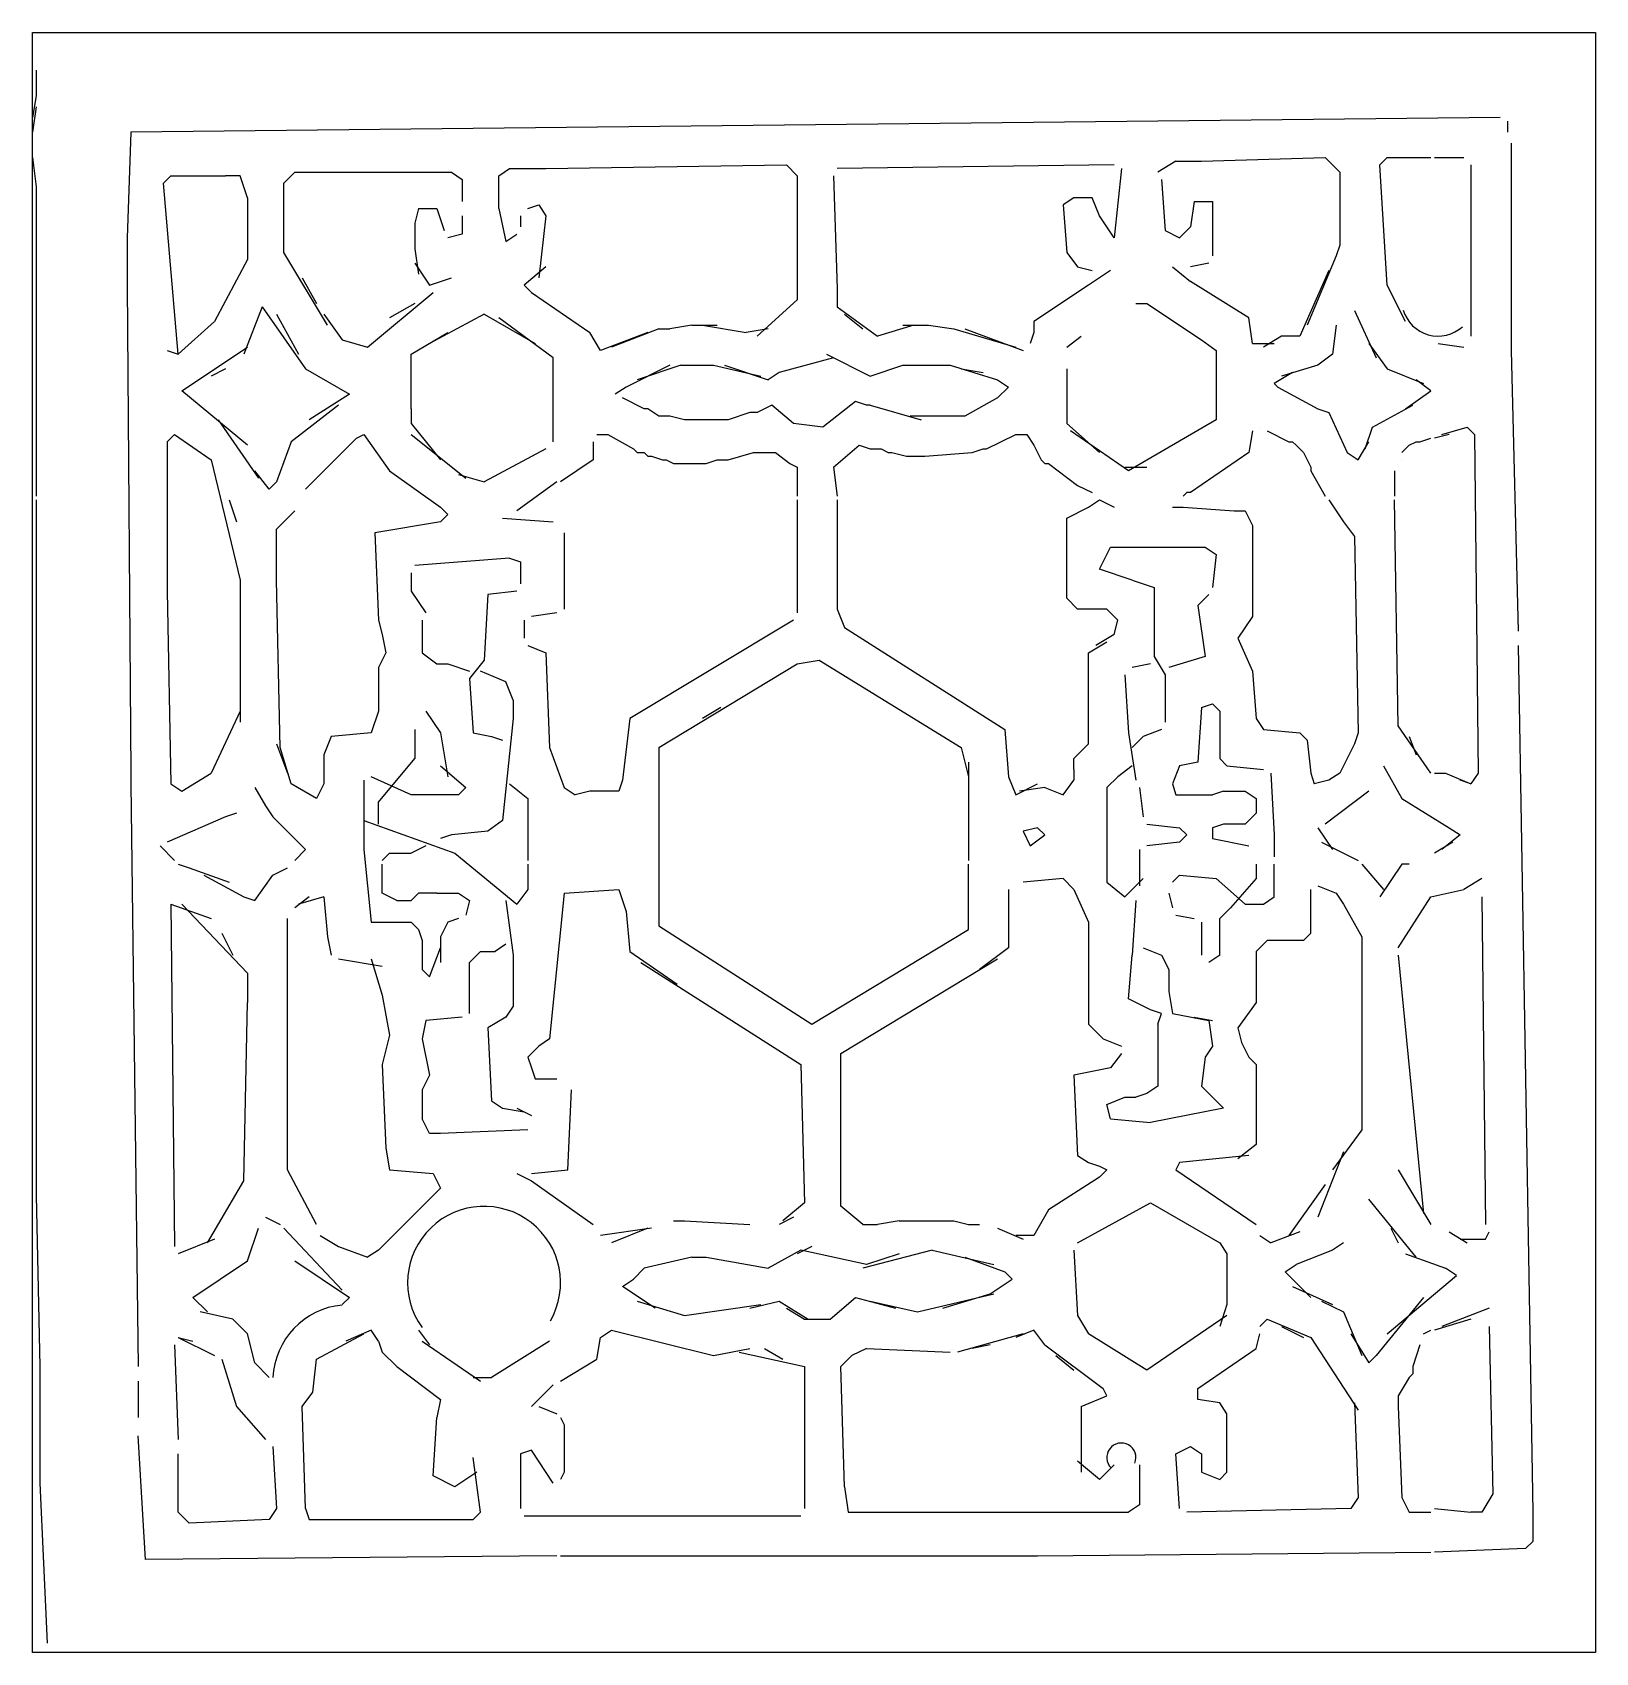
# Model space of a CAD drawing. Extents: x -42728 to 99010, y -18674 to 47645.
# Drawn here: x 68064 to 70593, y 38148 to 40769 of the extents above; entities that cross this region are included whole.
import ezdxf

# ---------------------------------------------------------------- set-up
doc = ezdxf.new("R2010")
doc.units = 0
doc.header["$LTSCALE"] = 100
doc.header["$MEASUREMENT"] = 0
doc.layers.get('0').update_dxf_attribs({"linetype": 'CONTINUOUS'})
doc.layers.add('家具', color=223, linetype='CONTINUOUS')
doc.styles.get("Standard").update_dxf_attribs({"font": 'ISOCP'})

# ---------------------------------------------------------------- blocks, each defined once
blk = doc.blocks.new('A$C6E686667')
at = {"layer": '家具', "color": 3}
for p, q in [((3197.3, 0), (3197.3, 2621.2)), ((3197.3, 2621.2), (5726.1, 2621.2)), ((5726.1, 2621.2), (5726.1, 0)), ((3203.4, 2560), (3203.4, 2518.7)), ((3203.4, 2518.7), (3197.5, 2483.4)), ((3203.4, 2501), (3197.5, 2459.8)), ((5571.6, 2483.4), (3356.6, 2459.8)), ((5583.4, 2477.5), (5583.4, 2459.8)), ((3356.6, 2459.8), (3350.7, 2289)), ((5589.3, 2442.1), (5589.3, 2106.4)), ((3197.5, 2418.6), (3203.4, 2371.4)), ((5047.3, 2412.7), (5017.8, 2395)), ((5047.3, 2412.7), (5088.5, 2412.7)), ((5088.5, 2412.7), (5288.8, 2418.6)), ((5288.8, 2418.6), (5312.4, 2395)), ((5377.2, 2406.8), (5389, 2418.6)), ((5389, 2418.6), (5436.1, 2418.6)), ((5436.1, 2418.6), (5459.7, 2418.6)), ((5465.6, 2418.6), (5512.7, 2418.6)), ((3409.6, 2377.3), (3421.4, 2389.1)), ((3421.4, 2389.1), (3509.7, 2389.1)), ((3533.3, 2389.1), (3509.7, 2389.1)), ((3545.1, 2353.8), (3533.3, 2389.1)), ((3604, 2377.3), (3621.7, 2395)), ((3621.7, 2395), (3680.6, 2395)), ((3680.6, 2395), (3875, 2395)), ((3875, 2395), (3892.7, 2383.2)), ((3951.6, 2389.1), (3969.2, 2400.9)), ((3951.6, 2336.1), (3951.6, 2389.1)), ((3969.2, 2400.9), (4028.1, 2400.9)), ((4028.1, 2400.9), (4417, 2406.8)), ((4417, 2406.8), (4434.6, 2389.1)), ((4434.6, 2389.1), (4434.6, 2188.8)), ((4493.5, 2389.1), (4499.4, 2206.5)), ((4947.1, 2406.8), (4499.4, 2400.9)), ((4958.9, 2400.9), (4947.1, 2289)), ((5312.4, 2395), (5312.4, 2359.7)), ((5389, 2212.4), (5377.2, 2406.8)), ((5524.5, 2406.8), (5524.5, 2129.9)), ((3203.4, 2371.4), (3203.4, 2342)), ((3433.2, 2100.5), (3409.6, 2377.3)), ((3604, 2265.4), (3604, 2377.3)), ((3892.7, 2383.2), (3892.7, 2347.9)), ((5023.7, 2383.2), (5029.6, 2300.8)), ((5312.4, 2359.7), (5312.4, 2342)), ((3203.4, 2342), (3203.4, 2300.8)), ((3545.1, 2353.8), (3545.1, 2312.5)), ((3822, 2336.1), (3816.1, 2312.5)), ((3822, 2336.1), (3851.4, 2336.1)), ((3851.4, 2336.1), (3863.2, 2300.8)), ((3951.6, 2336.1), (3963.3, 2283.1)), ((3998.7, 2336.1), (4016.4, 2342)), ((4016.4, 2342), (4028.1, 2324.3)), ((4882.3, 2353.8), (4864.7, 2342)), ((4864.7, 2342), (4870.6, 2265.4)), ((4911.8, 2353.8), (4882.3, 2353.8)), ((4923.6, 2324.3), (4911.8, 2353.8)), ((5076.7, 2347.9), (5070.9, 2306.6)), ((5076.7, 2347.9), (5106.2, 2347.9)), ((5106.2, 2347.9), (5106.2, 2259.5)), ((5312.4, 2342), (5312.4, 2277.2)), ((3545.1, 2312.5), (3545.1, 2253.6)), ((3816.1, 2312.5), (3816.1, 2294.9)), ((3892.7, 2324.3), (3892.7, 2294.9)), ((3986.9, 2324.3), (3986.9, 2306.6)), ((4028.1, 2324.3), (4016.4, 2224.2)), ((4947.1, 2289), (4923.6, 2324.3)), ((3203.4, 2300.8), (3203.4, 2265.4)), ((3350.7, 2289), (3350.7, 2212.4)), ((3816.1, 2294.9), (3816.1, 2271.3)), ((3892.7, 2294.9), (3869.1, 2289)), ((3963.3, 2283.1), (3981, 2294.9)), ((5029.6, 2300.8), (5053.2, 2289)), ((5053.2, 2289), (5070.9, 2306.6)), ((3203.4, 2265.4), (3203.4, 2247.7)), ((3674.7, 2147.6), (3604, 2265.4)), ((3816.1, 2271.3), (3822, 2230.1)), ((4870.6, 2265.4), (4888.2, 2241.8)), ((5306.5, 2259.5), (5259.4, 2147.6)), ((5312.4, 2277.2), (5306.5, 2259.5)), ((3203.4, 2247.7), (3203.4, 2035.7)), ((3545.1, 2253.6), (3492.1, 2153.5)), ((3816.1, 2247.7), (3839.6, 2212.4)), ((4028.1, 2241.8), (3992.8, 2212.4)), ((4888.2, 2241.8), (4911.8, 2236)), ((4941.3, 2236), (4905.9, 2212.4)), ((5041.4, 2241.8), (5070.9, 2218.3)), ((5100.3, 2247.7), (5070.9, 2241.8)), ((5294.7, 2236), (5247.6, 2129.9)), ((3350.7, 2212.4), (3356.6, 1423)), ((3633.5, 2224.2), (3657, 2182.9)), ((3839.6, 2212.4), (3875, 2224.2)), ((3992.8, 2212.4), (4004.6, 2200.6)), ((4499.4, 2206.5), (4499.4, 2177)), ((4905.9, 2212.4), (4817.5, 2153.5)), ((5165.1, 2159.4), (5070.9, 2218.3)), ((5418.4, 2153.5), (5389, 2212.4)), ((3568.7, 2177), (3539.2, 2100.5)), ((3568.7, 2177), (3639.3, 2076.9)), ((3739.5, 2112.2), (3845.5, 2200.6)), ((3816.1, 2182.9), (3774.8, 2159.4)), ((4004.6, 2200.6), (4098.8, 2135.8)), ((4434.6, 2188.8), (4369.8, 2129.9)), ((4499.4, 2177), (4564.2, 2129.9)), ((4982.5, 2182.9), (5000.2, 2182.9)), ((5000.2, 2182.9), (5088.5, 2124)), ((3492.1, 2153.5), (3433.2, 2100.5)), ((3592.2, 2165.3), (3627.6, 2100.5)), ((3668.8, 2165.3), (3698.3, 2124)), ((3928, 2165.3), (3839.6, 2118.1)), ((3928, 2165.3), (4010.5, 2118.1)), ((4039.9, 2094.6), (3951.6, 2159.4)), ((4511.2, 2165.3), (4540.7, 2141.7)), ((4817.5, 2153.5), (4817.5, 2135.8)), ((5171, 2118.1), (5165.1, 2159.4)), ((5335.9, 2171.2), (5371.3, 2094.6)), ((3698.3, 2124), (3739.5, 2112.2)), ((3810.2, 2100.5), (3869.1, 2135.8)), ((4116.5, 2106.4), (4098.8, 2135.8)), ((4193.1, 2135.8), (4116.5, 2106.4)), ((4210.8, 2141.7), (4134.2, 2112.2)), ((4210.8, 2141.7), (4228.4, 2141.7)), ((4263.8, 2147.6), (4228.4, 2141.7)), ((4263.8, 2147.6), (4305, 2147.6)), ((4281.5, 2147.6), (4352.2, 2135.8)), ((4387.5, 2141.7), (4352.2, 2135.8)), ((4623.1, 2147.6), (4564.2, 2129.9)), ((4605.5, 2147.6), (4646.7, 2147.6)), ((4646.7, 2147.6), (4687.9, 2141.7)), ((4687.9, 2141.7), (4788.1, 2112.2)), ((4705.6, 2141.7), (4799.9, 2106.4)), ((4817.5, 2135.8), (4811.6, 2118.1)), ((4870.6, 2112.2), (4894.1, 2129.9)), ((5088.5, 2124), (5112.1, 2106.4)), ((5218.1, 2129.9), (5188.7, 2112.2)), ((5247.6, 2129.9), (5218.1, 2129.9)), ((5306.5, 2147.6), (5300.6, 2100.5)), ((3415.5, 2106.4), (3433.2, 2100.5)), ((3439, 2041.6), (3545.1, 2112.2)), ((3810.2, 2012.1), (3810.2, 2100.5)), ((4481.8, 2100.5), (4552.4, 2065.1)), ((5112.1, 2106.4), (5112.1, 1994.4)), ((5171, 2118.1), (5206.3, 2118.1)), ((5300.6, 2100.5), (5277, 2082.8)), ((5359.5, 2118.1), (5389, 2076.9)), ((5471.4, 2118.1), (5512.7, 2112.2)), ((5589.3, 2106.4), (5601, 1652.7)), ((3509.7, 2076.9), (3486.2, 2065.1)), ((3639.3, 2076.9), (3710, 2035.7)), ((4039.9, 1959.1), (4039.9, 2094.6)), ((4228.4, 2082.8), (4157.7, 2047.4)), ((4246.1, 2082.8), (4175.4, 2059.2)), ((4246.1, 2082.8), (4299.1, 2082.8)), ((4299.1, 2082.8), (4375.7, 2065.1)), ((4316.8, 2082.8), (4387.5, 2059.2)), ((4405.2, 2071), (4387.5, 2059.2)), ((4493.5, 2094.6), (4405.2, 2071)), ((4552.4, 2065.1), (4605.5, 2082.8)), ((4605.5, 2082.8), (4664.4, 2082.8)), ((4664.4, 2082.8), (4682, 2082.8)), ((4682, 2082.8), (4758.6, 2059.2)), ((4699.7, 2076.9), (4735.1, 2071)), ((4870.6, 2076.9), (4870.6, 2029.8)), ((5235.8, 2071), (5206.3, 2053.3)), ((5277, 2082.8), (5218.1, 2065.1)), ((5389, 2076.9), (5447.9, 2053.3)), ((4157.7, 2047.4), (4140.1, 2035.7)), ((4758.6, 2059.2), (4776.3, 2047.4)), ((4776.3, 2047.4), (4758.6, 2029.8)), ((5206.3, 2053.3), (5212.2, 2047.4)), ((5212.2, 2047.4), (5277, 2012.1)), ((5459.7, 2041.6), (5436.1, 2059.2)), ((3203.4, 2035.7), (3203.4, 2018)), ((3545.1, 1953.2), (3439, 2041.6)), ((3710, 2035.7), (3645.2, 1994.4)), ((4187.2, 2012.1), (4151.9, 2029.8)), ((4528.9, 2023.9), (4475.9, 1982.6)), ((4546.6, 2018), (4528.9, 2023.9)), ((4758.6, 2029.8), (4705.6, 2000.3)), ((4870.6, 2029.8), (4870.6, 2012.1)), ((5418.4, 2012.1), (5459.7, 2041.6)), ((3203.4, 2018), (3203.4, 1970.9)), ((3498, 1994.4), (3562.8, 1900.2)), ((3692.4, 2018), (3615.8, 1959.1)), ((3810.2, 2012.1), (3810.2, 1988.5)), ((4193.1, 2012.1), (4187.2, 2012.1)), ((4210.8, 2000.3), (4193.1, 2012.1)), ((4216.7, 2000.3), (4210.8, 2000.3)), ((4228.4, 2000.3), (4216.7, 2000.3)), ((4252, 1994.4), (4228.4, 2000.3)), ((4269.7, 1994.4), (4252, 1994.4)), ((4316.8, 1994.4), (4269.7, 1994.4)), ((4322.7, 1994.4), (4316.8, 1994.4)), ((4358, 2006.2), (4322.7, 1994.4)), ((4369.8, 2006.2), (4358, 2006.2)), ((4393.4, 2018), (4369.8, 2006.2)), ((4428.7, 1988.5), (4393.4, 2018)), ((4552.4, 2018), (4546.6, 2018)), ((4552.4, 2018), (4634.9, 1994.4)), ((4705.6, 2000.3), (4617.2, 2000.3)), ((4870.6, 2012.1), (4870.6, 1988.5)), ((5112.1, 1994.4), (4970.7, 1911.9)), ((5277, 2012.1), (5294.7, 2006.2)), ((5294.7, 2006.2), (5324.2, 1941.4)), ((5365.4, 1982.6), (5430.2, 2018)), ((5371.3, 1994.4), (5371.3, 1994.4)), ((3203.4, 1970.9), (3203.4, 1941.4)), ((3415.5, 1959.1), (3427.3, 1970.9)), ((3427.3, 1970.9), (3486.2, 1929.6)), ((3721.8, 1965), (3733.6, 1970.9)), ((3733.6, 1970.9), (3774.8, 1911.9)), ((3810.2, 1988.5), (3857.3, 1929.6)), ((3810.2, 1970.9), (3898.5, 1900.2)), ((4110.6, 1970.9), (4110.6, 1970.9)), ((4110.6, 1970.9), (4128.3, 1970.9)), ((4128.3, 1970.9), (4169.5, 1947.3)), ((4475.9, 1982.6), (4428.7, 1988.5)), ((4741, 1947.3), (4788.1, 1970.9)), ((4788.1, 1970.9), (4805.8, 1970.9)), ((4805.8, 1970.9), (4817.5, 1953.2)), ((4870.6, 1988.5), (4923.6, 1941.4)), ((4970.7, 1911.9), (4876.5, 1976.8)), ((5100.3, 1976.8), (5100.3, 1976.8)), ((5171, 1976.8), (5165.1, 1941.4)), ((5171, 1976.8), (5171, 1976.8)), ((5182.8, 1982.6), (5182.8, 1982.6)), ((5194.6, 1976.8), (5229.9, 1959.1)), ((5353.6, 1947.3), (5365.4, 1982.6)), ((5489.1, 1970.9), (5465.6, 1965)), ((5477.3, 1970.9), (5518.6, 1982.6)), ((5518.6, 1982.6), (5530.4, 1970.9)), ((5530.4, 1970.9), (5536.2, 1423)), ((3203.4, 1941.4), (3203.4, 1917.8)), ((3415.5, 1959.1), (3415.5, 1741.1)), ((3615.8, 1959.1), (3592.2, 1894.3)), ((3721.8, 1965), (3639.3, 1882.5)), ((4028.1, 1947.3), (3928, 1894.3)), ((4104.7, 1959.1), (4104.7, 1929.6)), ((4169.5, 1947.3), (4175.4, 1941.4)), ((4175.4, 1941.4), (4187.2, 1941.4)), ((4187.2, 1941.4), (4193.1, 1935.5)), ((4322.7, 1929.6), (4363.9, 1941.4)), ((4363.9, 1941.4), (4399.3, 1941.4)), ((4399.3, 1941.4), (4422.8, 1923.7)), ((4493.5, 1917.8), (4534.8, 1953.2)), ((4534.8, 1953.2), (4552.4, 1947.3)), ((4552.4, 1947.3), (4570.1, 1947.3)), ((4570.1, 1947.3), (4581.9, 1941.4)), ((4581.9, 1941.4), (4587.8, 1941.4)), ((4587.8, 1941.4), (4611.4, 1935.5)), ((4640.8, 1935.5), (4717.4, 1941.4)), ((4717.4, 1941.4), (4735.1, 1947.3)), ((4735.1, 1947.3), (4741, 1947.3)), ((4817.5, 1953.2), (4823.4, 1941.4)), ((4823.4, 1941.4), (4829.3, 1929.6)), ((5165.1, 1941.4), (5070.9, 1876.6)), ((5229.9, 1959.1), (5235.8, 1959.1)), ((5235.8, 1959.1), (5241.7, 1953.2)), ((5241.7, 1953.2), (5253.5, 1941.4)), ((5253.5, 1941.4), (5265.3, 1917.8)), ((5324.2, 1941.4), (5341.8, 1929.6)), ((5341.8, 1929.6), (5359.5, 1959.1)), ((5412.5, 1941.4), (5418.4, 1947.3)), ((5418.4, 1947.3), (5424.3, 1953.2)), ((5424.3, 1953.2), (5436.1, 1959.1)), ((5436.1, 1959.1), (5442, 1959.1)), ((5442, 1959.1), (5459.7, 1965)), ((3203.4, 1917.8), (3203.4, 1900.2)), ((3486.2, 1929.6), (3533.3, 1735.2)), ((4104.7, 1929.6), (4051.7, 1894.3)), ((4193.1, 1935.5), (4199, 1935.5)), ((4199, 1935.5), (4216.7, 1929.6)), ((4216.7, 1929.6), (4222.6, 1929.6)), ((4222.6, 1929.6), (4234.3, 1923.7)), ((4234.3, 1923.7), (4252, 1923.7)), ((4252, 1923.7), (4263.8, 1923.7)), ((4263.8, 1923.7), (4287.4, 1923.7)), ((4287.4, 1923.7), (4305, 1929.6)), ((4305, 1929.6), (4322.7, 1929.6)), ((4422.8, 1923.7), (4434.6, 1917.8)), ((4434.6, 1917.8), (4434.6, 1870.7)), ((4493.5, 1917.8), (4499.4, 1870.7)), ((4611.4, 1935.5), (4640.8, 1935.5)), ((4829.3, 1929.6), (4835.2, 1923.7)), ((4835.2, 1923.7), (4841.1, 1923.7)), ((4841.1, 1923.7), (4888.2, 1888.4)), ((4964.8, 1917.8), (5000.2, 1917.8)), ((5265.3, 1917.8), (5265.3, 1911.9)), ((5412.5, 1929.6), (5412.5, 1929.6)), ((3203.4, 1900.2), (3203.4, 1870.7)), ((3580.4, 1882.5), (3556.9, 1911.9)), ((3592.2, 1894.3), (3580.4, 1882.5)), ((3774.8, 1911.9), (3857.3, 1853)), ((3886.8, 1906.1), (3928, 1894.3)), ((4045.8, 1894.3), (3981, 1847.1)), ((4888.2, 1888.4), (4911.8, 1876.6)), ((5265.3, 1911.9), (5288.8, 1870.7)), ((5400.7, 1911.9), (5400.7, 1870.7)), ((5400.7, 1911.9), (5400.7, 1911.9)), ((3203.4, 1864.8), (3203.4, 1817.7)), ((3515.6, 1864.8), (3527.4, 1829.5)), ((4434.6, 1864.8), (4434.6, 1682.2)), ((4499.4, 1864.8), (4499.4, 1688.1)), ((4905.9, 1853), (4923.6, 1864.8)), ((4923.6, 1864.8), (4947.1, 1853)), ((5065, 1876.6), (5059.1, 1870.7)), ((5070.9, 1876.6), (5065, 1876.6)), ((5294.7, 1864.8), (5318.3, 1829.5)), ((5406.6, 1499.6), (5400.7, 1864.8)), ((3592.2, 1817.7), (3621.7, 1847.1)), ((3857.3, 1853), (3869.1, 1841.3)), ((3869.1, 1841.3), (3857.3, 1829.5)), ((3957.5, 1835.4), (4039.9, 1829.5)), ((4870.6, 1835.4), (4905.9, 1853)), ((4870.6, 1705.8), (4870.6, 1835.4)), ((5041.4, 1853), (5059.1, 1853)), ((5059.1, 1853), (5141.5, 1847.1)), ((5141.5, 1847.1), (5159.2, 1847.1)), ((5159.2, 1847.1), (5171, 1823.6)), ((3203.4, 1817.7), (3203.4, 1752.9)), ((3592.2, 1735.2), (3592.2, 1817.7)), ((3857.3, 1829.5), (3751.3, 1811.8)), ((3751.3, 1811.8), (3757.2, 1670.4)), ((4057.6, 1811.8), (4057.6, 1688.1)), ((5171, 1823.6), (5171, 1676.3)), ((5318.3, 1829.5), (5335.9, 1805.9)), ((4923.6, 1752.9), (4941.3, 1788.2)), ((4941.3, 1788.2), (5094.4, 1788.2)), ((5094.4, 1788.2), (5112.1, 1776.5)), ((5335.9, 1805.9), (5341.8, 1487.8)), ((3969.2, 1770.6), (3816.1, 1758.8)), ((3969.2, 1770.6), (3986.9, 1764.7)), ((3986.9, 1764.7), (3986.9, 1729.3)), ((5112.1, 1776.5), (5106.2, 1723.4)), ((3203.4, 1752.9), (3203.4, 1735.2)), ((3203.4, 1735.2), (3203.4, 1688.1)), ((3415.5, 1741.1), (3415.5, 1717.5)), ((3533.3, 1735.2), (3533.3, 1711.7)), ((3598.1, 1464.2), (3592.2, 1735.2)), ((3810.2, 1747), (3810.2, 1717.5)), ((4976.6, 1735.2), (4923.6, 1752.9)), ((4976.6, 1735.2), (5011.9, 1723.4)), ((3415.5, 1717.5), (3421.4, 1405.3)), ((3533.3, 1711.7), (3533.3, 1534.9)), ((3810.2, 1717.5), (3833.7, 1682.2)), ((3933.9, 1711.7), (3928, 1605.6)), ((3981, 1717.5), (3933.9, 1711.7)), ((4888.2, 1688.1), (4870.6, 1705.8)), ((5011.9, 1723.4), (5011.9, 1611.5)), ((5100.3, 1711.7), (5082.6, 1694)), ((3203.4, 1688.1), (3203.4, 1664.5)), ((4045.8, 1682.2), (4004.6, 1676.3)), ((4499.4, 1688.1), (4511.2, 1658.6)), ((4935.4, 1688.1), (4888.2, 1688.1)), ((4953, 1670.4), (4935.4, 1688.1)), ((5082.6, 1694), (5094.4, 1611.5)), ((3203.4, 1664.5), (3203.4, 1641)), ((3757.2, 1670.4), (3763.1, 1646.9)), ((3827.9, 1670.4), (3827.9, 1617.4)), ((3992.8, 1670.4), (3992.8, 1641)), ((4428.7, 1670.4), (4163.6, 1511.4)), ((4511.2, 1658.6), (4770.4, 1493.7)), ((4947.1, 1646.9), (4953, 1670.4)), ((5171, 1676.3), (5147.4, 1641)), ((3203.4, 1641), (3203.4, 1587.9)), ((3763.1, 1646.9), (3768.9, 1617.4)), ((3998.7, 1629.2), (4028.1, 1617.4)), ((4905.9, 1617.4), (4935.4, 1635.1)), ((4947.1, 1646.9), (4917.7, 1629.2)), ((5147.4, 1641), (5171, 1587.9)), ((5601, 1629.2), (5624.6, 227.1)), ((3768.9, 1617.4), (3757.2, 1593.8)), ((3827.9, 1617.4), (3851.4, 1599.7)), ((3851.4, 1599.7), (3869.1, 1599.7)), ((3869.1, 1599.7), (3904.4, 1587.9)), ((3928, 1605.6), (3904.4, 1576.2)), ((4028.1, 1617.4), (4034, 1464.2)), ((4210.8, 1464.2), (4434.6, 1599.7)), ((4434.6, 1599.7), (4470, 1605.6)), ((4470, 1605.6), (4699.7, 1464.2)), ((4905.9, 1470.1), (4905.9, 1617.4)), ((5006.1, 1599.7), (4976.6, 1593.8)), ((5011.9, 1611.5), (5029.6, 1582.1)), ((5094.4, 1611.5), (5035.5, 1593.8)), ((3203.4, 1587.9), (3203.4, 1487.8)), ((3757.2, 1593.8), (3757.2, 1540.8)), ((3904.4, 1576.2), (3910.3, 1487.8)), ((3963.3, 1570.3), (3922.1, 1587.9)), ((4964.8, 1582.1), (4970.7, 1487.8)), ((5029.6, 1582.1), (5029.6, 1505.5)), ((5171, 1587.9), (5176.9, 1511.4)), ((3975.1, 1540.8), (3963.3, 1570.3)), ((3533.3, 1523.1), (3486.2, 1423)), ((3533.3, 1534.9), (3533.3, 1505.5)), ((3757.2, 1523.1), (3745.4, 1487.8)), ((3757.2, 1540.8), (3757.2, 1523.1)), ((3833.7, 1523.1), (3857.3, 1487.8)), ((3975.1, 1540.8), (3975.1, 1511.4)), ((4310.9, 1529), (4281.5, 1511.4)), ((5088.5, 1529), (5082.6, 1440.7)), ((5088.5, 1529), (5106.2, 1534.9)), ((5106.2, 1534.9), (5118, 1523.1)), ((5118, 1523.1), (5118, 1446.6)), ((3975.1, 1511.4), (3957.5, 1346.4)), ((4163.6, 1511.4), (4151.9, 1411.2)), ((5176.9, 1511.4), (5188.7, 1493.7)), ((5459.7, 1423), (5406.6, 1499.6)), ((3203.4, 1487.8), (3203.4, 1470.1)), ((3203.4, 1470.1), (3203.4, 1375.9)), ((3592.2, 1470.1), (3609.9, 1423)), ((3680.6, 1481.9), (3668.8, 1452.5)), ((3745.4, 1487.8), (3680.6, 1481.9)), ((3816.1, 1493.7), (3816.1, 1446.6)), ((3857.3, 1487.8), (3869.1, 1417.1)), ((3910.3, 1487.8), (3939.8, 1481.9)), ((3939.8, 1481.9), (3957.5, 1476)), ((4770.4, 1493.7), (4776.3, 1417.1)), ((4882.3, 1446.6), (4905.9, 1470.1)), ((4970.7, 1487.8), (4982.5, 1411.2)), ((4994.3, 1481.9), (4976.6, 1464.2)), ((5023.7, 1493.7), (4994.3, 1481.9)), ((5188.7, 1493.7), (5247.6, 1487.8)), ((5247.6, 1487.8), (5259.4, 1476)), ((5259.4, 1476), (5265.3, 1423)), ((5335.9, 1470.1), (5312.4, 1423)), ((5341.8, 1487.8), (5335.9, 1470.1)), ((5424.3, 1481.9), (5436.1, 1452.5)), ((3615.8, 1405.3), (3598.1, 1464.2)), ((3668.8, 1452.5), (3668.8, 1405.3)), ((3757.2, 1375.9), (3816.1, 1446.6)), ((4034, 1464.2), (4057.6, 1399.4)), ((4210.8, 1464.2), (4210.8, 1434.8)), ((4699.7, 1464.2), (4711.5, 1417.1)), ((4882.3, 1428.9), (4882.3, 1446.6)), ((5118, 1446.6), (5129.8, 1434.8)), ((3356.6, 1423), (3356.6, 1405.3)), ((3439, 1393.5), (3486.2, 1423)), ((3810.2, 1387.7), (3745.4, 1417.1)), ((3857.3, 1434.8), (3898.5, 1399.4)), ((4210.8, 1434.8), (4210.8, 1175.6)), ((4711.5, 1440.7), (4711.5, 1281.6)), ((4776.3, 1417.1), (4788.1, 1387.7)), ((4882.3, 1428.9), (4882.3, 1411.2)), ((4953, 1417.1), (4935.4, 1399.4)), ((4976.6, 1434.8), (4953, 1417.1)), ((5053.2, 1434.8), (5041.4, 1405.3)), ((5082.6, 1440.7), (5053.2, 1434.8)), ((5129.8, 1434.8), (5188.7, 1428.9)), ((5200.5, 1423), (5206.3, 1322.8)), ((5265.3, 1423), (5271.1, 1405.3)), ((5312.4, 1423), (5294.7, 1411.2)), ((5383.1, 1434.8), (5412.5, 1381.8)), ((5465.6, 1423), (5483.2, 1423)), ((5483.2, 1423), (5524.5, 1405.3)), ((5536.2, 1423), (5524.5, 1405.3)), ((3356.6, 1405.3), (3368.4, 462.8)), ((3421.4, 1405.3), (3439, 1393.5)), ((3556.9, 1399.4), (3574.5, 1370)), ((3657, 1381.8), (3615.8, 1405.3)), ((3668.8, 1405.3), (3657, 1381.8)), ((3733.6, 1411.2), (3733.6, 1328.7)), ((3898.5, 1399.4), (3886.8, 1387.7)), ((3969.2, 1405.3), (3998.7, 1381.8)), ((4057.6, 1399.4), (4075.3, 1387.7)), ((4098.8, 1393.5), (4075.3, 1387.7)), ((4146, 1393.5), (4098.8, 1393.5)), ((4151.9, 1411.2), (4146, 1393.5)), ((4788.1, 1387.7), (4823.4, 1405.3)), ((4835.2, 1399.4), (4794, 1393.5)), ((4835.2, 1399.4), (4864.7, 1387.7)), ((4864.7, 1387.7), (4882.3, 1411.2)), ((4935.4, 1399.4), (4935.4, 1246.3)), ((4988.4, 1399.4), (4994.3, 1352.3)), ((5041.4, 1405.3), (5047.3, 1387.7)), ((5123.9, 1393.5), (5106.2, 1387.7)), ((5123.9, 1393.5), (5159.2, 1393.5)), ((5159.2, 1393.5), (5176.9, 1381.8)), ((5294.7, 1411.2), (5271.1, 1405.3)), ((5359.5, 1393.5), (5288.8, 1340.5)), ((5524.5, 1405.3), (5506.8, 1411.2)), ((3203.4, 1375.9), (3203.4, 1358.2)), ((3574.5, 1370), (3586.3, 1352.3)), ((3757.2, 1340.5), (3757.2, 1375.9)), ((3886.8, 1387.7), (3810.2, 1387.7)), ((3998.7, 1381.8), (3998.7, 1364.1)), ((3998.7, 1364.1), (3998.7, 1346.4)), ((5047.3, 1387.7), (5106.2, 1387.7)), ((5176.9, 1381.8), (5176.9, 1358.2)), ((5412.5, 1381.8), (5489.1, 1334.6)), ((3203.4, 1358.2), (3203.4, 739.6)), ((3509.7, 1352.3), (3415.5, 1311.1)), ((3527.4, 1358.2), (3509.7, 1352.3)), ((3639.3, 1299.3), (3586.3, 1352.3)), ((3733.6, 1346.4), (3880.9, 1293.4)), ((3957.5, 1346.4), (3933.9, 1328.7)), ((3998.7, 1346.4), (3998.7, 1328.7)), ((5000.2, 1340.5), (5053.2, 1334.6)), ((5123.9, 1340.5), (5106.2, 1334.6)), ((5159.2, 1340.5), (5123.9, 1340.5)), ((5176.9, 1358.2), (5159.2, 1340.5)), ((3733.6, 1328.7), (3733.6, 1299.3)), ((3875, 1322.8), (3857.3, 1317)), ((3933.9, 1328.7), (3875, 1322.8)), ((3998.7, 1328.7), (3998.7, 1311.1)), ((3998.7, 1311.1), (3998.7, 1281.6)), ((4823.4, 1334.6), (4799.9, 1328.7)), ((4799.9, 1328.7), (4811.6, 1305.2)), ((4811.6, 1305.2), (4835.2, 1322.8)), ((4835.2, 1322.8), (4823.4, 1334.6)), ((5053.2, 1311.1), (5000.2, 1305.2)), ((5053.2, 1334.6), (5065, 1322.8)), ((5065, 1322.8), (5053.2, 1311.1)), ((5106.2, 1334.6), (5106.2, 1317)), ((5106.2, 1317), (5165.1, 1305.2)), ((5206.3, 1322.8), (5206.3, 1305.2)), ((5277, 1334.6), (5300.6, 1299.3)), ((5282.9, 1311.1), (5341.8, 1281.6)), ((5495, 1311.1), (5465.6, 1293.4)), ((5506.8, 1322.8), (5477.3, 1299.3)), ((5489.1, 1334.6), (5506.8, 1322.8)), ((3403.7, 1305.2), (3427.3, 1281.6)), ((3621.7, 1281.6), (3639.3, 1299.3)), ((3733.6, 1299.3), (3745.4, 1181.5)), ((3763.1, 1281.6), (3774.8, 1293.4)), ((3774.8, 1293.4), (3810.2, 1293.4)), ((3833.7, 1305.2), (3810.2, 1293.4)), ((3880.9, 1293.4), (3981, 1210.9)), ((4988.4, 1299.3), (4988.4, 1240.4)), ((5206.3, 1305.2), (5206.3, 1287.5)), ((3433.2, 1275.7), (3450.8, 1269.8)), ((3450.8, 1269.8), (3515.6, 1246.3)), ((3586.3, 1258), (3609.9, 1269.8)), ((3763.1, 1228.6), (3763.1, 1275.7)), ((3998.7, 1275.7), (3998.7, 1234.5)), ((4711.5, 1169.7), (4711.5, 1275.7)), ((5176.9, 1275.7), (5176.9, 1252.2)), ((5206.3, 1222.7), (5206.3, 1275.7)), ((5347.7, 1275.7), (5383.1, 1234.5)), ((5412.5, 1275.7), (5377.2, 1222.7)), ((5424.3, 1275.7), (5412.5, 1275.7)), ((3474.4, 1258), (3539.2, 1222.7)), ((3556.9, 1216.8), (3586.3, 1258)), ((3998.7, 1234.5), (3981, 1210.9)), ((4057.6, 1228.6), (4146, 1234.5)), ((4146, 1234.5), (4157.7, 1199.1)), ((4776.3, 1234.5), (4776.3, 1140.2)), ((4864.7, 1252.2), (4799.9, 1246.3)), ((4864.7, 1252.2), (4882.3, 1234.5)), ((4882.3, 1234.5), (4905.9, 1181.5)), ((4935.4, 1246.3), (4964.8, 1222.7)), ((4994.3, 1252.2), (4964.8, 1222.7)), ((5041.4, 1246.3), (5053.2, 1258)), ((5053.2, 1258), (5112.1, 1252.2)), ((5112.1, 1252.2), (5159.2, 1210.9)), ((5176.9, 1252.2), (5135.7, 1205)), ((5265.3, 1163.8), (5265.3, 1234.5)), ((5277, 1240.4), (5306.5, 1228.6)), ((5459.7, 1222.7), (5512.7, 1234.5)), ((5542.1, 1252.2), (5512.7, 1234.5)), ((3421.4, 1210.9), (3427.3, 657.2)), ((3421.4, 1210.9), (3486.2, 1187.4)), ((3439, 1210.9), (3545.1, 1099)), ((3539.2, 1222.7), (3556.9, 1216.8)), ((3645.2, 1222.7), (3621.7, 1205)), ((3668.8, 1222.7), (3627.6, 1210.9)), ((3668.8, 1222.7), (3674.7, 1157.9)), ((3786.6, 1216.8), (3763.1, 1228.6)), ((3786.6, 1216.8), (3810.2, 1216.8)), ((3822, 1228.6), (3810.2, 1216.8)), ((3851.4, 1228.6), (3822, 1228.6)), ((3851.4, 1228.6), (3886.8, 1228.6)), ((3886.8, 1228.6), (3904.4, 1216.8)), ((3904.4, 1216.8), (3898.5, 1193.2)), ((3963.3, 1216.8), (3975.1, 1128.4)), ((4057.6, 1228.6), (4034, 993)), ((4982.5, 1216.8), (4976.6, 1128.4)), ((5035.5, 1228.6), (5041.4, 1205)), ((5159.2, 1210.9), (5188.7, 1210.9)), ((5188.7, 1210.9), (5206.3, 1222.7)), ((5306.5, 1228.6), (5318.3, 1210.9)), ((5318.3, 1210.9), (5347.7, 1157.9)), ((5406.6, 1140.2), (5459.7, 1222.7)), ((5542.1, 1222.7), (5548, 692.5)), ((3609.9, 780.9), (3609.9, 1187.4)), ((3745.4, 1181.5), (3810.2, 1181.5)), ((3810.2, 1181.5), (3822, 1169.7)), ((3869.1, 1181.5), (3857.3, 1157.9)), ((3886.8, 1187.4), (3869.1, 1181.5)), ((4157.7, 1199.1), (4163.6, 1134.3)), ((4905.9, 1181.5), (4905.9, 1016.5)), ((5047.3, 1193.2), (5076.7, 1187.4)), ((5088.5, 1181.5), (5088.5, 1146.1)), ((5118, 1187.4), (5135.7, 1205)), ((5118, 1128.4), (5118, 1187.4)), ((3503.8, 1163.8), (3521.5, 1128.4)), ((3674.7, 1157.9), (3680.6, 1128.4)), ((3822, 1169.7), (3827.9, 1152)), ((3857.3, 1157.9), (3857.3, 1116.7)), ((4210.8, 1175.6), (4458.2, 1016.5)), ((4458.2, 1016.5), (4711.5, 1169.7)), ((5253.5, 1152), (5265.3, 1163.8)), ((5347.7, 1157.9), (5347.7, 845.7)), ((3827.9, 1152), (3827.9, 1104.9)), ((3839.6, 1093.1), (3857.3, 1140.2)), ((3904.4, 1116.7), (3922.1, 1134.3)), ((3922.1, 1134.3), (3945.7, 1134.3)), ((3963.3, 1146.1), (3945.7, 1134.3)), ((3975.1, 1128.4), (3975.1, 1046)), ((4163.6, 1134.3), (4240.2, 1081.3)), ((4776.3, 1140.2), (4729.2, 1104.9)), ((4970.7, 1057.8), (4976.6, 1128.4)), ((4994.3, 1140.2), (5023.7, 1128.4)), ((5023.7, 1128.4), (5035.5, 1104.9)), ((5088.5, 1146.1), (5088.5, 1128.4)), ((5118, 1128.4), (5100.3, 1116.7)), ((5194.6, 1152), (5176.9, 1134.3)), ((5176.9, 1134.3), (5176.9, 1051.9)), ((5253.5, 1152), (5194.6, 1152)), ((5406.6, 1128.4), (5447.9, 710.2)), ((3692.4, 1122.6), (3763.1, 1110.8)), ((3745.4, 1122.6), (3763.1, 1063.6)), ((3827.9, 1104.9), (3839.6, 1093.1)), ((3904.4, 1034.2), (3904.4, 1116.7)), ((4181.3, 1116.7), (4440.5, 951.7)), ((4505.3, 969.4), (4758.6, 1122.6)), ((5035.5, 1104.9), (5035.5, 1069.5)), ((3545.1, 1099), (3545.1, 1075.4)), ((3545.1, 1075.4), (3545.1, 1051.9)), ((3539.2, 763.2), (3545.1, 1051.9)), ((3763.1, 1063.6), (3774.8, 998.8)), ((5006.1, 1040.1), (4970.7, 1057.8)), ((5035.5, 1069.5), (5041.4, 1034.2)), ((5176.9, 1051.9), (5147.4, 1010.6)), ((3833.7, 1022.4), (3827.9, 993)), ((3892.7, 1028.3), (3833.7, 1022.4)), ((3963.3, 1028.3), (3933.9, 1010.6)), ((3975.1, 1046), (3963.3, 1028.3)), ((5023.7, 1034.2), (5006.1, 1040.1)), ((5017.8, 1016.5), (5023.7, 1034.2)), ((5041.4, 1034.2), (5100.3, 1022.4)), ((5076.7, 1028.3), (5106.2, 1022.4)), ((5100.3, 1022.4), (5106.2, 981.2)), ((3774.8, 998.8), (3763.1, 951.7)), ((3933.9, 1010.6), (3939.8, 892.8)), ((4905.9, 1016.5), (4929.5, 993)), ((5017.8, 1016.5), (5017.8, 916.4)), ((5147.4, 1010.6), (5153.3, 987.1)), ((3827.9, 993), (3839.6, 934)), ((4016.4, 981.2), (3998.7, 963.5)), ((4034, 993), (4016.4, 981.2)), ((4929.5, 993), (4958.9, 981.2)), ((5106.2, 981.2), (5094.4, 963.5)), ((5153.3, 987.1), (5165.1, 963.5)), ((3763.1, 951.7), (3768.9, 816.2)), ((3998.7, 963.5), (4004.6, 945.8)), ((4004.6, 945.8), (4010.5, 928.2)), ((4440.5, 951.7), (4446.4, 727.9)), ((4505.3, 722), (4505.3, 969.4)), ((4941.3, 945.8), (4882.3, 934)), ((4958.9, 969.4), (4941.3, 945.8)), ((5094.4, 963.5), (5088.5, 916.4)), ((5165.1, 963.5), (5176.9, 951.7)), ((5176.9, 951.7), (5176.9, 822.1)), ((3839.6, 934), (3827.9, 910.5)), ((4010.5, 928.2), (4045.8, 928.2)), ((4882.3, 934), (4888.2, 804.4)), ((3827.9, 910.5), (3827.9, 863.4)), ((3939.8, 892.8), (3957.5, 881)), ((4063.5, 780.9), (4069.4, 910.5)), ((4935.4, 886.9), (4964.8, 898.7)), ((4964.8, 898.7), (4982.5, 898.7)), ((5000.2, 904.6), (4982.5, 898.7)), ((5017.8, 916.4), (5000.2, 904.6)), ((5088.5, 916.4), (5123.9, 881)), ((3957.5, 881), (3992.8, 875.1)), ((3981, 881), (4004.6, 869.2)), ((4941.3, 863.4), (4935.4, 886.9)), ((5123.9, 881), (5006.1, 857.5)), ((3839.6, 839.8), (3827.9, 863.4)), ((3857.3, 839.8), (3839.6, 839.8)), ((3998.7, 845.7), (3857.3, 839.8)), ((4941.3, 863.4), (5006.1, 857.5)), ((5347.7, 845.7), (5300.6, 780.9)), ((3768.9, 816.2), (3774.8, 780.9)), ((5176.9, 822.1), (5147.4, 798.6)), ((4888.2, 804.4), (4905.9, 792.7)), ((4905.9, 792.7), (4923.6, 786.8)), ((4923.6, 786.8), (4935.4, 780.9)), ((5053.2, 792.7), (5047.3, 780.9)), ((5165.1, 804.4), (5053.2, 792.7)), ((5318.3, 810.3), (5277, 704.3)), ((3480.3, 663.1), (3539.2, 763.2)), ((3657, 692.5), (3609.9, 780.9)), ((3774.8, 780.9), (3845.5, 775)), ((3845.5, 775), (3857.3, 751.4)), ((3981, 775), (4004.6, 763.2)), ((4004.6, 775), (4063.5, 780.9)), ((4004.6, 763.2), (4104.7, 692.5)), ((4923.6, 769.1), (4841.1, 716.1)), ((4935.4, 780.9), (4923.6, 769.1)), ((5047.3, 780.9), (5176.9, 692.5)), ((5406.6, 780.9), (5459.7, 692.5)), ((3203.4, 739.6), (3209.3, 462.8)), ((3857.3, 751.4), (3757.2, 651.3)), ((5288.8, 757.3), (5229.9, 674.8)), ((4446.4, 727.9), (4411.1, 698.4)), ((4540.7, 692.5), (4505.3, 722)), ((4841.1, 716.1), (4817.5, 674.8)), ((4888.2, 663.1), (5006.1, 727.9)), ((5006.1, 727.9), (5118, 663.1)), ((5436.1, 639.5), (5359.5, 733.8)), ((5359.5, 733.8), (5359.5, 733.8)), ((3545.1, 633.6), (3562.8, 686.6)), ((3574.5, 704.3), (3598.1, 692.5)), ((3604, 686.6), (3698.3, 586.5)), ((4199, 686.6), (4116.5, 674.8)), ((4193.1, 686.6), (4134.2, 663.1)), ((4234.3, 698.4), (4252, 698.4)), ((4252, 698.4), (4358, 692.5)), ((4428.7, 704.3), (4405.2, 692.5)), ((4540.7, 692.5), (4564.2, 692.5)), ((4599.6, 698.4), (4564.2, 692.5)), ((4599.6, 698.4), (4629, 698.4)), ((4629, 698.4), (4646.7, 698.4)), ((4646.7, 698.4), (4687.9, 698.4)), ((4687.9, 698.4), (4711.5, 692.5)), ((4711.5, 692.5), (4729.2, 692.5)), ((4758.6, 686.6), (4799.9, 668.9)), ((5394.9, 686.6), (5406.6, 663.1)), ((3492.1, 668.9), (3433.2, 645.4)), ((3662.9, 674.8), (3692.4, 657.2)), ((3692.4, 657.2), (3739.5, 639.5)), ((4458.2, 657.2), (4434.6, 645.4)), ((4817.5, 674.8), (4788.1, 674.8)), ((5118, 663.1), (5129.8, 645.4)), ((5182.8, 674.8), (5200.5, 663.1)), ((5247.6, 680.7), (5200.5, 663.1)), ((5318.3, 663.1), (5300.6, 651.3)), ((5489.1, 680.7), (5518.6, 663.1)), ((5506.8, 668.9), (5548, 668.9)), ((5548, 668.9), (5553.9, 680.7)), ((3456.7, 574.7), (3545.1, 633.6)), ((3621.7, 633.6), (3710, 574.7)), ((3757.2, 651.3), (3739.5, 639.5)), ((4263.8, 639.5), (4187.2, 621.8)), ((4263.8, 639.5), (4287.4, 639.5)), ((4287.4, 639.5), (4387.5, 621.8)), ((4440.5, 651.3), (4387.5, 621.8)), ((4546.6, 627.7), (4440.5, 651.3)), ((4652.6, 651.3), (4540.7, 621.8)), ((4599.6, 645.4), (4546.6, 627.7)), ((4652.6, 651.3), (4752.7, 627.7)), ((4705.6, 639.5), (4770.4, 615.9)), ((4882.3, 651.3), (4888.2, 545.2)), ((5129.8, 645.4), (5129.8, 562.9)), ((5300.6, 651.3), (5241.7, 627.7)), ((5418.4, 645.4), (5483.2, 621.8)), ((4151.9, 592.4), (4169.5, 604.1)), ((4187.2, 621.8), (4169.5, 604.1)), ((4746.8, 580.6), (4782.2, 604.1)), ((4782.2, 604.1), (4770.4, 615.9)), ((5224, 615.9), (5241.7, 627.7)), ((5265.3, 574.7), (5224, 615.9)), ((5389, 515.8), (5500.9, 610)), ((5500.9, 610), (5483.2, 621.8)), ((4204.9, 557), (4151.9, 592.4)), ((4629, 551.1), (4752.7, 580.6)), ((4670.3, 557), (4746.8, 580.6)), ((5235.8, 592.4), (5300.6, 562.9)), ((3456.7, 574.7), (3480.3, 551.1)), ((3521.5, 539.3), (3468.5, 551.1)), ((3710, 574.7), (3698.3, 562.9)), ((4175.4, 568.8), (4252, 545.2)), ((4252, 545.2), (4375.7, 562.9)), ((4358, 557), (4405.2, 568.8)), ((4405.2, 568.8), (4452.3, 539.3)), ((4417, 557), (4446.4, 539.3)), ((4487.6, 539.3), (4528.9, 574.7)), ((4528.9, 574.7), (4593.7, 557)), ((4552.4, 568.8), (4629, 551.1)), ((5129.8, 562.9), (5118, 527.6)), ((5282.9, 568.8), (5318.3, 551.1)), ((5318.3, 551.1), (5347.7, 480.4)), ((5447.9, 574.7), (5371.3, 480.4)), ((5553.9, 557), (5477.3, 527.6)), ((3545.1, 515.8), (3521.5, 539.3)), ((4446.4, 539.3), (4487.6, 539.3)), ((4888.2, 545.2), (4905.9, 515.8)), ((5129.8, 545.2), (5000.2, 456.9)), ((5182.8, 527.6), (5194.6, 539.3)), ((5194.6, 539.3), (5265.3, 509.9)), ((5218.1, 527.6), (5253.5, 509.9)), ((5524.5, 539.3), (5465.6, 521.7)), ((5553.9, 527.6), (5559.8, 256.6)), ((3427.3, 498.1), (3433.2, 344.9)), ((3433.2, 509.9), (3492.1, 480.4)), ((3433.2, 509.9), (3456.7, 504)), ((3556.9, 468.7), (3545.1, 515.8)), ((3657, 474.5), (3733.6, 515.8)), ((3745.4, 521.7), (3704.1, 504)), ((3757.2, 504), (3745.4, 521.7)), ((3757.2, 504), (3763.1, 486.3)), ((3822, 521.7), (3839.6, 498.1)), ((3827.9, 504), (3922.1, 439.2)), ((4034, 504), (3939.8, 445.1)), ((4110.6, 474.5), (4116.5, 509.9)), ((4116.5, 509.9), (4134.2, 521.7)), ((4134.2, 521.7), (4299.1, 480.4)), ((4799.9, 515.8), (4693.8, 486.3)), ((4746.8, 498.1), (4717.4, 492.2)), ((4817.5, 521.7), (4788.1, 509.9)), ((4835.2, 498.1), (4817.5, 521.7)), ((4835.2, 498.1), (4929.5, 427.4)), ((5000.2, 456.9), (4905.9, 515.8)), ((5176.9, 492.2), (5182.8, 515.8)), ((5265.3, 509.9), (5341.8, 392.1)), ((5330.1, 515.8), (5359.5, 468.7)), ((5442, 498.1), (5430.2, 462.8)), ((5442, 498.1), (5442, 498.1)), ((5447.9, 515.8), (5459.7, 521.7)), ((3503.8, 474.5), (3527.4, 398)), ((3651.1, 421.5), (3657, 474.5)), ((3763.1, 486.3), (3786.6, 462.8)), ((4051.7, 439.2), (4110.6, 474.5)), ((4299.1, 480.4), (4358, 492.2)), ((4340.4, 486.3), (4446.4, 462.8)), ((4381.6, 492.2), (4411.1, 474.5)), ((4505.3, 462.8), (4523, 480.4)), ((4546.6, 492.2), (4523, 480.4)), ((4546.6, 492.2), (4682, 486.3)), ((4852.9, 480.4), (4882.3, 456.9)), ((5082.6, 427.4), (5176.9, 492.2)), ((5359.5, 468.7), (5371.3, 480.4)), ((3209.3, 462.8), (3209.3, 274.3)), ((3580.4, 445.1), (3556.9, 468.7)), ((3786.6, 462.8), (3857.3, 409.7)), ((4446.4, 462.8), (4446.4, 233)), ((4511.2, 268.4), (4505.3, 462.8)), ((5430.2, 451), (5424.3, 445.1)), ((5430.2, 462.8), (5430.2, 456.9)), ((5430.2, 456.9), (5430.2, 451)), ((3368.4, 439.2), (3368.4, 380.3)), ((3633.5, 398), (3651.1, 421.5)), ((3910.3, 445.1), (3939.8, 445.1)), ((4039.9, 433.3), (4004.6, 398)), ((4935.4, 415.6), (4929.5, 427.4)), ((5082.6, 409.7), (5082.6, 427.4)), ((5424.3, 445.1), (5406.6, 415.6)), ((3527.4, 398), (3574.5, 344.9)), ((3639.3, 233), (3633.5, 398)), ((3857.3, 409.7), (3851.4, 380.3)), ((4016.4, 398), (4045.8, 386.2)), ((4894.1, 398), (4935.4, 415.6)), ((4894.1, 398), (4894.1, 291.9)), ((4941.3, 415.6), (4941.3, 415.6)), ((5118, 403.9), (5082.6, 409.7)), ((5129.8, 386.2), (5118, 403.9)), ((5335.9, 403.9), (5341.8, 250.7)), ((5406.6, 415.6), (5406.6, 398)), ((5406.6, 398), (5412.5, 250.7)), ((3845.5, 286), (3851.4, 380.3)), ((4051.7, 380.3), (4057.6, 368.5)), ((4057.6, 368.5), (4057.6, 362.6)), ((5129.8, 291.9), (5129.8, 386.2)), ((3380.1, 150.5), (3368.4, 350.8)), ((4057.6, 362.6), (4057.6, 291.9)), ((3433.2, 227.1), (3433.2, 321.4)), ((3586.3, 333.2), (3592.2, 233)), ((3922.1, 227.1), (3910.3, 315.5)), ((4004.6, 327.3), (3986.9, 321.4)), ((3986.9, 321.4), (3986.9, 233)), ((4039.9, 274.3), (4004.6, 327.3)), ((5047.3, 321.4), (5070.9, 333.2)), ((5053.2, 233), (5047.3, 321.4)), ((5070.9, 333.2), (5088.5, 321.4)), ((5088.5, 321.4), (5088.5, 291.9)), ((3916.2, 291.9), (3880.9, 268.4)), ((4057.6, 291.9), (4051.7, 280.1)), ((4923.6, 280.1), (4888.2, 309.6)), ((4947.1, 303.7), (4923.6, 280.1)), ((4988.4, 303.7), (4988.4, 238.9)), ((5088.5, 291.9), (5118, 280.1)), ((5118, 280.1), (5129.8, 291.9)), ((3209.3, 274.3), (3221.1, 15)), ((3880.9, 268.4), (3845.5, 286)), ((4511.2, 268.4), (4517.1, 227.1)), ((4988.4, 238.9), (4970.7, 227.1)), ((5341.8, 250.7), (5330.1, 233)), ((5412.5, 250.7), (5424.3, 227.1)), ((5559.8, 256.6), (5542.1, 227.1)), ((3450.8, 209.5), (3433.2, 227.1)), ((3580.4, 215.3), (3450.8, 209.5)), ((3592.2, 233), (3580.4, 215.3)), ((3639.3, 233), (3645.2, 215.3)), ((3645.2, 215.3), (3910.3, 215.3)), ((3910.3, 215.3), (3922.1, 227.1)), ((3992.8, 221.2), (4440.5, 221.2)), ((4517.1, 227.1), (4970.7, 227.1)), ((5330.1, 233), (5065, 227.1)), ((5424.3, 227.1), (5459.7, 227.1)), ((5465.6, 233), (5524.5, 227.1)), ((5542.1, 227.1), (5524.5, 227.1)), ((5624.6, 227.1), (5624.6, 180)), ((4823.4, 156.4), (5459.7, 162.3)), ((5612.8, 168.2), (5465.6, 162.3)), ((5624.6, 180), (5612.8, 168.2)), ((4045.8, 156.4), (3380.1, 150.5)), ((4051.7, 156.4), (4817.5, 156.4)), ((4817.5, 156.4), (4823.4, 156.4)), ((5726.1, 0), (3197.3, 0))]:
    blk.add_line(p, q, dxfattribs=at)
for centre, radius, start, end in [((5471.4, 2188.8), 58.9, 196.6992, 311.9872), ((3928, 598.3), 123.7, 330.2551, 215.8377), ((3710, 439.2), 123.7, 95.4403, 177.3974), ((4958.9, 315.5), 23.6, 338.1986, 225)]:
    blk.add_arc(centre, radius, start, end, dxfattribs=at)
at = {"layer": '家具', "color": 3, "linetype": 'Continuous', "flags": 9}
for tag, p in [('XSIZE', (0, 6497.9)), ('YSIZE', (0, 6497.9)), ('XSIZE', (673, 3583.4)), ('YSIZE', (673, 3583.4))]:
    blk.add_attdef(tag, p, '', height=0.5, dxfattribs=at)

msp = doc.modelspace()

# ---------------------------------------------------------------- block references
msp.add_blockref('A$C6E686667', (64866.74394, 38147.93401))

doc.saveas('drawing.dxf')
